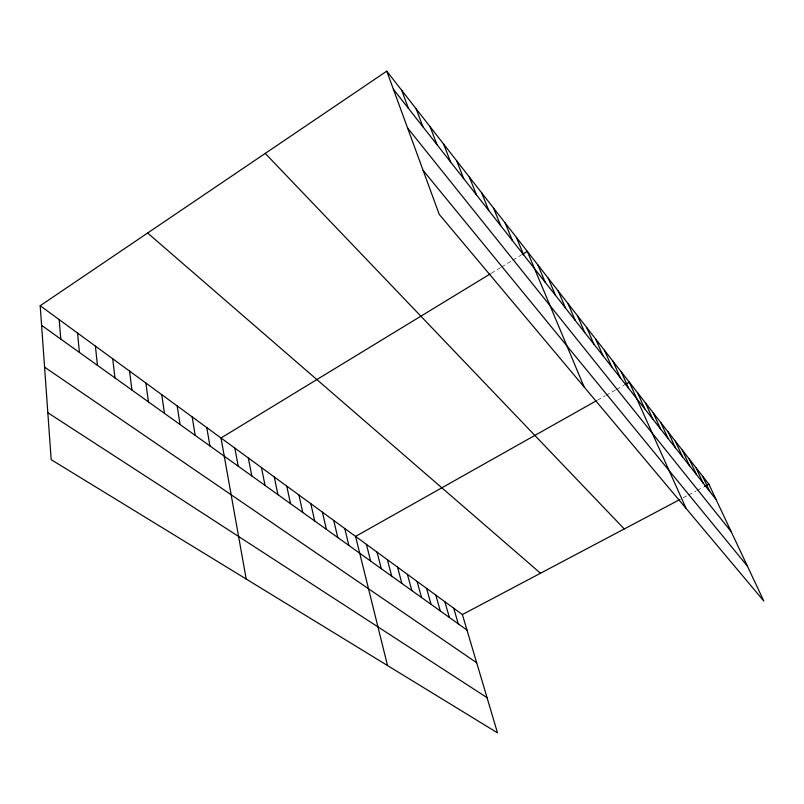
<?xml version="1.0" encoding="UTF-8"?>
<svg xmlns="http://www.w3.org/2000/svg" width="804" height="804" viewBox="0 0 804 804"><rect width="100%" height="100%" fill="white"/><g stroke="black" fill="none" stroke-linecap="round" stroke-linejoin="round"><path stroke-width="0.6" stroke-dasharray="4.02 3.01" d="M491.204 273.33L500.42 267.712M501.445 267.089L511.756 260.808M512.791 260.174L521.072 255.129M597.382 400.211L604.799 396.03M605.854 395.437L615.442 390.041M616.507 389.437L623.994 385.216M683.149 497.807L687.41 495.545M688.475 494.983L695.983 491.023M697.048 490.45L703.5 487.043"/><path stroke-width="1.21" d="M40.2 305.731L462.38 614.557L497.485 732.846L51.175 459.677L40.2 305.731L386.764 71.154L708.877 484.199L763.8 601.01L439.235 214.377L386.764 71.154M490.179 273.953L221.01 437.989L246.195 579.041M522.108 254.496L527.283 251.34L584.136 386.995M596.317 400.804L355.559 536.419L387.518 665.541M625.06 384.613L629.341 382.201L686.124 508.48M462.38 614.557L679.953 499.495M704.575 486.47L708.877 484.199M47.828 412.733L487.043 697.661M44.582 367.137L476.682 662.747M41.597 325.339L466.993 630.095M147.624 233.019L540.509 573.242M265.24 153.403L624.256 528.952M423.115 170.398L747.418 566.157M407.558 127.936L731.198 531.675M393.387 89.234L716.062 499.485M702.465 475.978L709.681 491.365M695.912 467.576L703.138 483.063M689.199 458.973L696.455 474.551M682.335 450.17L689.611 465.848M675.3 441.155L682.596 456.933M668.104 431.919L675.41 447.798M660.727 422.462L668.054 438.441M653.17 412.774L660.506 428.854M645.421 402.834L652.778 419.025M637.482 392.653L644.838 408.934M621.231 371.81L628.607 388.292M612.909 361.147L620.296 377.719M604.377 350.202L611.764 366.875M595.623 338.976L603.01 355.75M586.639 327.459L594.015 344.323M577.413 315.62L584.789 332.585M567.936 303.47L575.302 320.515M558.187 290.978L565.544 308.113M548.177 278.134L555.514 295.359M537.876 264.928L545.192 282.244M516.379 237.361L523.635 254.838M505.143 222.959L512.379 240.517M493.576 208.125L500.771 225.763M481.656 192.829L488.802 210.547M469.365 177.071L476.46 194.849M456.682 160.81L463.717 178.659M443.597 144.027L450.572 161.936M430.08 126.7L436.984 144.66M416.12 108.801L422.934 126.801M401.688 90.289L408.412 108.339M453.707 608.216L458.29 623.864M444.853 601.734L449.406 617.492M435.798 595.111L440.321 610.99M426.542 588.337L431.034 604.337M417.085 581.423L421.537 597.533M407.407 574.347L411.819 590.568M397.518 567.101L401.879 583.453M387.387 559.705L391.719 576.166M377.026 552.117L381.307 568.709M366.423 544.358L370.644 561.071M344.765 528.519L348.876 545.474M333.72 520.439L337.76 537.514M322.404 512.158L326.384 529.354M310.806 503.686L314.716 521.002M298.927 494.993L302.756 512.439M286.757 486.088L290.505 503.656M274.275 476.953L277.933 494.651M261.471 467.586L265.039 485.415M248.335 457.978L251.803 475.928M234.848 448.119L238.215 466.199M206.789 427.597L209.924 445.929M192.186 416.914L195.191 435.376M177.181 405.93L180.046 424.522M161.745 394.643L164.468 413.356M145.866 383.026L148.438 401.879M129.534 371.076L131.936 390.061M112.721 358.775L114.942 377.88M95.405 346.112L97.435 365.348M77.556 333.057L79.395 352.413M59.164 319.6L60.792 339.087"/></g></svg>
